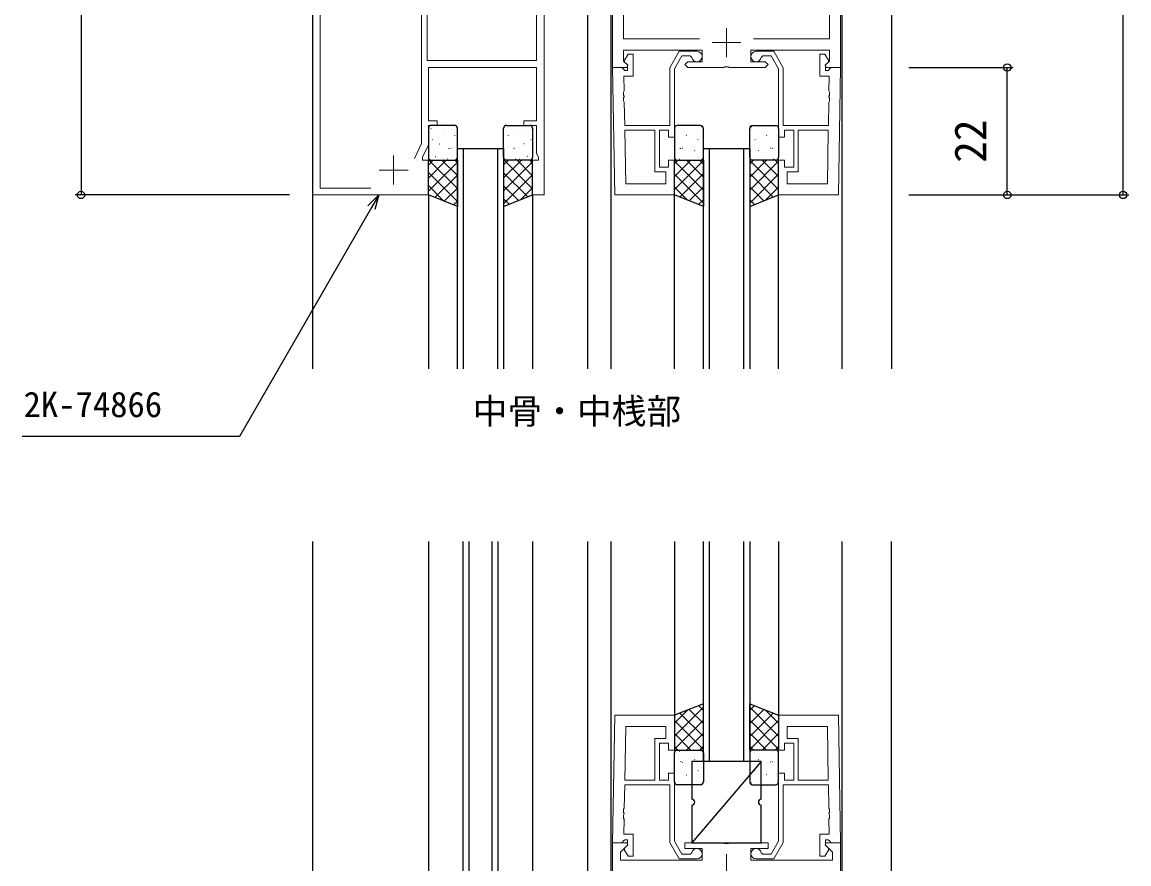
# Model space of a CAD drawing. Units: millimetres, scale not verified. Extents: x -437 to 438, y -681 to 679.
# Drawn here: x -122.8 to 68.3, y 20.9 to 166.3 of the extents above; entities that cross this region are included whole.
import ezdxf
from ezdxf.enums import TextEntityAlignment as Align

# ---------------------------------------------------------------- set-up
doc = ezdxf.new("R2010")
doc.units = ezdxf.units.MM
doc.header["$LTSCALE"] = 4
for name, color, linetype in [('0-1_USER1', 3, 'Continuous'), ('0-3_YKK_12', 2, 'Continuous'), ('0-4_YKK_13', 4, 'Continuous'), ('0-6_YKK_D', 6, 'Continuous')]:
    doc.layers.add(name, color=color, linetype=linetype)
doc.layers.add('0-2_YKK_11', color=7, linetype='Continuous', lineweight=18)
doc.styles.add('ＭＳ ゴシック', font='')
doc.styles.get('ＭＳ ゴシック').set_extended_font_data('MS Gothic')

msp = doc.modelspace()

# ---------------------------------------------------------------- linework, layer by layer
at = {"layer": '0-2_YKK_11'}
for p, q in [((-33.95, 206.728), (-33.95, 159.628)), ((-18.569, 138.358), (-18.731, 147.628)), ((16.431, 147.628), (16.269, 138.358)), ((-18.569, 44.667), (-18.731, 35.397)), ((16.269, 44.667), (16.431, 35.397)), ((-1.15, 22.597), (-1.15, 17.597))]:
    msp.add_line(p, q, dxfattribs=at)
at = {"layer": '0-2_YKK_11', "color": 2}
for p, q in [((-1.15, 160.228), (-1.15, 165.228)), ((1.35, 162.728), (-3.65, 162.728)), ((-58.65, 138.228), (-58.65, 143.228)), ((-56.15, 140.728), (-61.15, 140.728))]:
    msp.add_line(p, q, dxfattribs=at)
at = {"layer": '0-2_YKK_11'}
for points in [[(-32.65, 236.428), (-32.65, 136.428), (-34.65, 136.428), (-34.65, 142.428), (-33.65, 142.428), (-33.65, 142.928), (-33.95, 143.571), (-33.95, 148.428), (-36.15, 148.428), (-36.15, 149.228), (-33.95, 149.228), (-33.95, 158.428), (-52.65, 158.428), (-52.65, 149.228), (-51.15, 149.228), (-51.15, 148.428), (-52.65, 148.428), (-52.65, 145.073), (-53.65, 142.928), (-53.65, 142.428), (-52.65, 142.428), (-52.65, 136.428), (-72.65, 136.428), (-72.65, 207.928)], [(-20.85, 214.428), (-20.85, 158.428), (-18.374, 158.428), (-18.214, 158.816), (-18.92, 159.522), (-18.92, 161.428), (-5.35, 161.428), (-5.35, 159.428), (-7.85, 159.428), (-8.35, 158.928), (-7.85, 158.428), (-1.608, 158.428), (-1.425, 158.548), (-0.875, 158.548), (-0.692, 158.428), (5.55, 158.428), (6.05, 158.928), (5.55, 159.428), (3.05, 159.428), (3.05, 161.428), (16.62, 161.428), (16.62, 159.522), (15.914, 158.816), (16.074, 158.428), (18.55, 158.428), (18.55, 214.428)], [(-5.824, 209.498), (-18.92, 209.498), (-18.92, 163.358), (-5.824, 163.358)], [(3.524, 163.358), (16.62, 163.358), (16.62, 209.498), (3.524, 209.498), (16.62, 209.498)], [(-62.619, 137.628), (-71.35, 137.628), (-71.35, 204.228), (-62.619, 204.228), (-71.35, 204.228)], [(-53.85, 201.128), (-53.85, 145.339), (-55.073, 142.717)], [(-6.25, 161.228), (-9.312, 161.228), (-10.95, 158.391), (-10.95, 148.428), (-18.745, 148.428), (-18.816, 152.47), (-18.939, 152.651), (-18.948, 153.201), (-18.832, 153.386), (-18.833, 153.47), (-18.956, 153.651), (-18.966, 154.201), (-18.849, 154.386), (-18.894, 156.928), (-17.25, 156.928), (-17.25, 160.728), (-18.15, 160.728), (-18.75, 159.689), (-18.75, 159.378), (-18.25, 158.878), (-18.25, 157.928), (-18.72, 157.928), (-18.92, 158.128), (-19.22, 158.428), (-20.85, 158.428)], [(3.95, 161.228), (7.012, 161.228), (8.65, 158.391), (8.65, 148.428), (16.445, 148.428), (16.516, 152.47), (16.639, 152.651), (16.648, 153.201), (16.532, 153.386), (16.533, 153.47), (16.656, 153.651), (16.666, 154.201), (16.549, 154.386), (16.594, 156.928), (14.95, 156.928), (14.95, 160.728), (15.85, 160.728), (16.45, 159.689), (16.45, 159.378), (15.95, 158.878), (15.95, 157.928), (16.42, 157.928), (16.62, 158.128), (16.92, 158.428), (18.55, 158.428)], [(-20.85, 158.428), (-20.466, 136.428), (-10.15, 136.428), (-10.15, 142.428), (-11.15, 142.428), (-11.15, 141.228), (-12.75, 141.228), (-12.75, 147.628), (-11.15, 147.628), (-11.15, 146.428), (-10.15, 146.428), (-10.15, 158.176), (-8.85, 160.428), (-7.433, 160.428), (-7.137, 160.178)], [(18.55, 158.428), (18.166, 136.428), (7.85, 136.428), (7.85, 142.428), (8.85, 142.428), (8.85, 141.228), (10.45, 141.228), (10.45, 147.628), (8.85, 147.628), (8.85, 146.428), (7.85, 146.428), (7.85, 158.176), (6.55, 160.428), (5.133, 160.428), (4.837, 160.178)], [(-7.137, 22.847), (-7.433, 22.597), (-8.85, 22.597), (-10.15, 24.849), (-10.15, 36.597), (-11.15, 36.597), (-11.15, 35.397), (-12.75, 35.397), (-12.75, 41.797), (-11.15, 41.797), (-11.15, 40.597), (-10.15, 40.597), (-10.15, 46.597), (-20.466, 46.597), (-20.85, 24.597)], [(18.55, 24.597), (18.166, 46.597), (7.85, 46.597), (7.85, 40.597), (8.85, 40.597), (8.85, 41.797), (10.45, 41.797), (10.45, 35.397), (8.85, 35.397), (8.85, 36.597), (7.85, 36.597), (7.85, 24.849), (6.55, 22.597), (5.133, 22.597), (4.837, 22.847)], [(-19.22, 24.597), (-18.92, 24.897), (-18.72, 25.097), (-18.25, 25.097), (-18.25, 24.147), (-18.75, 23.647), (-18.75, 23.337), (-18.15, 22.297), (-17.25, 22.297), (-17.25, 26.097), (-18.894, 26.097), (-18.849, 28.639), (-18.966, 28.825), (-18.956, 29.374), (-18.833, 29.556), (-18.832, 29.639), (-18.948, 29.824), (-18.939, 30.374), (-18.816, 30.555), (-18.745, 34.597), (-10.95, 34.597), (-10.95, 24.635), (-9.312, 21.797), (-6.25, 21.797)], [(3.95, 21.797), (7.012, 21.797), (8.65, 24.635), (8.65, 34.597), (16.445, 34.597), (16.516, 30.555), (16.639, 30.374), (16.648, 29.824), (16.532, 29.639), (16.533, 29.556), (16.656, 29.374), (16.666, 28.825), (16.549, 28.639), (16.594, 26.097), (14.95, 26.097), (14.95, 22.297), (15.85, 22.297), (16.45, 23.337), (16.45, 23.647), (15.95, 24.147), (15.95, 25.097), (16.42, 25.097), (16.62, 24.897), (16.92, 24.597), (18.55, 24.597)], [(-20.85, -63.403), (-20.85, 24.597), (-18.374, 24.597), (-18.214, 24.209), (-19.45, 22.973), (-19.45, 21.597), (-5.35, 21.597), (-5.35, 23.597), (-8.35, 23.597), (-8.35, 24.597), (-1.608, 24.597), (-1.425, 24.477), (-0.875, 24.477), (-0.692, 24.597), (6.05, 24.597), (6.05, 23.597), (3.05, 23.597), (3.05, 21.597), (17.15, 21.597), (17.15, 22.973), (15.914, 24.209), (16.074, 24.597), (18.55, 24.597)], [(18.55, 24.597), (18.55, -63.403)]]:
    msp.add_lwpolyline(points, dxfattribs=at)
for points in [[(-33.95, 206.728), (-44.45, 206.728), (-44.45, 204.228), (-52.85, 204.228), (-52.85, 159.628), (-33.95, 159.628)], [(-18.569, 138.358), (-18.731, 147.628), (-13.55, 147.628), (-13.55, 140.428), (-11.65, 140.428), (-11.65, 138.358)], [(16.431, 147.628), (11.25, 147.628), (11.25, 140.428), (9.35, 140.428), (9.35, 138.358), (16.269, 138.358)], [(-18.569, 44.667), (-18.731, 35.397), (-13.55, 35.397), (-13.55, 42.597), (-11.65, 42.597), (-11.65, 44.667)], [(16.269, 44.667), (16.431, 35.397), (11.25, 35.397), (11.25, 42.597), (9.35, 42.597), (9.35, 44.667)]]:
    msp.add_lwpolyline(points, close=True, dxfattribs=at)
for centre, start, end in [((-6.25, 160.328), 189.59406, 90), ((3.95, 160.328), 90, 350.40594), ((-6.25, 22.697), 270, 170.40594), ((3.95, 22.697), 9.59406, 270)]:
    msp.add_arc(centre, 0.9, start, end, dxfattribs=at)
at = {"layer": '0-3_YKK_12'}
for p, q in [((-72.65, 266.428), (-72.65, 106.428)), ((-25.15, 266.428), (-25.15, 106.428)), ((-21.15, 266.428), (-21.15, 106.428)), ((18.85, 106.428), (18.85, 266.428)), ((27.35, 266.428), (27.35, 106.428)), ((-46.65, 144.432), (-46.65, 106.428)), ((-40.65, 106.428), (-40.65, 144.432)), ((-4.149, 144.432), (-4.149, 106.428)), ((1.851, 106.428), (1.851, 144.432)), ((-52.65, 136.428), (-52.65, 106.428)), ((-34.65, 136.428), (-34.65, 106.428)), ((-10.149, 106.428), (-10.149, 136.428)), ((7.851, 106.428), (7.851, 136.428)), ((-72.65, 76.597), (-72.65, -73.403)), ((-52.65, 76.597), (-52.65, -13.403)), ((-46.65, -21.404), (-46.65, 76.597)), ((-45.65, 76.597), (-45.65, -21.404)), ((-41.65, -21.404), (-41.65, 76.597)), ((-40.65, 76.597), (-40.65, -21.404)), ((-34.65, 76.597), (-34.65, -13.404)), ((-25.15, 76.597), (-25.15, -73.403)), ((-21.15, 76.597), (-21.15, -63.407)), ((-10.15, 76.597), (-10.15, 46.597)), ((-5.15, 38.597), (-5.15, 76.597)), ((-4.15, 76.597), (-4.15, 38.597)), ((1.85, 38.597), (1.85, 76.597)), ((7.85, 76.597), (7.85, 46.597))]:
    msp.add_line(p, q, dxfattribs=at)
for points in [[(-47.65, 106.428), (-47.65, 144.432), (-39.65, 144.432), (-39.65, 106.428)], [(-5.149, 106.428), (-5.149, 144.432), (2.851, 144.432), (2.851, 106.428)], [(-72.65, -98.403), (27.35, -98.403), (27.35, -73.403), (27.35, 76.597)], [(2.85, 76.597), (2.85, 38.597), (-5.15, 38.597)], [(6.35, -63.407), (18.85, -63.407), (18.85, 76.597)]]:
    msp.add_lwpolyline(points, dxfattribs=at)
at = {"layer": '0-4_YKK_13'}
for p, q in [((-52.65, 147.932), (-52.65, 142.932)), ((-52.206, 147.868), (-52.162, 147.892)), ((-48.15, 148.432), (-52.15, 148.432)), ((-47.65, 142.932), (-47.65, 147.932)), ((-39.65, 142.932), (-39.65, 147.932)), ((-39.15, 148.432), (-35.15, 148.432)), ((-34.694, 147.868), (-34.738, 147.892)), ((-34.65, 147.932), (-34.65, 142.932)), ((-10.15, 147.928), (-10.15, 142.928)), ((-5.65, 148.428), (-9.65, 148.428)), ((-5.437, 148.155), (-5.393, 148.179)), ((-5.15, 142.928), (-5.15, 147.928)), ((2.85, 142.928), (2.85, 147.928)), ((3.137, 148.155), (3.093, 148.179)), ((3.35, 148.428), (7.35, 148.428)), ((7.85, 147.928), (7.85, 142.928)), ((-52.014, 145.923), (-51.967, 146.012)), ((-50.181, 147.134), (-50.137, 147.158)), ((-49.867, 146.714), (-49.861, 146.721)), ((-48.105, 146.701), (-48.061, 146.725)), ((-38.795, 146.701), (-38.839, 146.725)), ((-37.033, 146.714), (-37.039, 146.721)), ((-36.719, 147.134), (-36.763, 147.158)), ((-34.886, 145.923), (-34.933, 146.012)), ((-10.15, 147.147), (-10.137, 147.154)), ((-9.867, 146.71), (-9.861, 146.718)), ((-8.105, 146.698), (-8.061, 146.722)), ((-6.08, 145.964), (-6.036, 145.988)), ((-5.873, 147.156), (-5.866, 147.163)), ((3.573, 147.156), (3.566, 147.163)), ((3.78, 145.964), (3.736, 145.988)), ((5.805, 146.698), (5.761, 146.722)), ((7.567, 146.71), (7.561, 146.718)), ((7.85, 147.147), (7.837, 147.154)), ((-51.842, 144.509), (-51.835, 144.516)), ((-50.772, 145.244), (-50.728, 145.268)), ((-49.124, 144.399), (-49.078, 144.487)), ((-48.748, 144.51), (-48.704, 144.534)), ((-48.081, 144.694), (-48.075, 144.701)), ((-38.819, 144.694), (-38.825, 144.701)), ((-38.152, 144.51), (-38.196, 144.534)), ((-37.776, 144.399), (-37.822, 144.487)), ((-36.128, 145.244), (-36.172, 145.268)), ((-35.058, 144.509), (-35.065, 144.516)), ((-9.124, 144.395), (-9.078, 144.484)), ((-8.748, 144.506), (-8.704, 144.53)), ((-8.081, 144.69), (-8.075, 144.698)), ((-6.671, 144.074), (-6.627, 144.098)), ((4.371, 144.074), (4.327, 144.098)), ((5.781, 144.69), (5.775, 144.698)), ((6.448, 144.506), (6.404, 144.53)), ((6.824, 144.395), (6.778, 144.484)), ((-52.65, 141.587), (-51.806, 142.432)), ((-52.65, 139.342), (-49.561, 142.432)), ((-52.65, 137.097), (-47.65, 142.097)), ((-47.65, 137.53), (-52.552, 142.432)), ((-52.15, 142.432), (-48.15, 142.432)), ((-51.415, 143.052), (-51.372, 143.076)), ((-47.65, 139.775), (-50.307, 142.432)), ((-50.023, 142.526), (-50.016, 142.534)), ((-49.339, 142.62), (-49.295, 142.644)), ((-47.65, 142.02), (-48.062, 142.432)), ((-39.65, 141.62), (-38.838, 142.432)), ((-39.65, 139.375), (-36.593, 142.432)), ((-39.65, 137.13), (-34.65, 142.13)), ((-34.65, 137.497), (-39.584, 142.432)), ((-35.15, 142.432), (-39.15, 142.432)), ((-37.561, 142.62), (-37.605, 142.644)), ((-34.65, 139.742), (-37.339, 142.432)), ((-36.877, 142.526), (-36.884, 142.534)), ((-35.485, 143.052), (-35.528, 143.076)), ((-34.65, 141.987), (-35.094, 142.432)), ((-10.15, 141.839), (-9.561, 142.428)), ((-10.15, 139.594), (-7.316, 142.428)), ((-10.15, 137.349), (-5.15, 142.349)), ((-5.15, 137.271), (-10.15, 142.271)), ((-9.65, 142.428), (-5.65, 142.428)), ((-9.339, 142.616), (-9.295, 142.64)), ((-5.15, 139.516), (-8.062, 142.428)), ((-6.028, 142.968), (-6.022, 142.976)), ((-5.15, 141.761), (-5.817, 142.428)), ((2.85, 141.761), (3.517, 142.428)), ((2.85, 139.516), (5.762, 142.428)), ((7.85, 137.349), (2.85, 142.349)), ((2.85, 137.271), (7.85, 142.271)), ((7.35, 142.428), (3.35, 142.428)), ((3.728, 142.968), (3.722, 142.976)), ((7.85, 139.594), (5.016, 142.428)), ((7.039, 142.616), (6.995, 142.64)), ((7.85, 141.839), (7.261, 142.428)), ((-47.65, 135.285), (-52.65, 140.285)), ((-51.522, 135.98), (-47.65, 139.852)), ((-35.492, 136.095), (-39.65, 140.252)), ((-39.65, 134.885), (-34.65, 139.885)), ((-5.15, 135.026), (-10.15, 140.026)), ((-9.204, 136.05), (-5.15, 140.104)), ((6.904, 136.05), (2.85, 140.104)), ((2.85, 135.026), (7.85, 140.026)), ((-49.97, 135.36), (-52.65, 138.04)), ((-37.096, 135.453), (-39.65, 138.007)), ((-7.895, 135.526), (-10.15, 137.781)), ((-7.6, 135.408), (-5.15, 137.858)), ((5.3, 135.408), (2.85, 137.858)), ((5.595, 135.526), (7.85, 137.781)), ((-49.918, 135.339), (-47.65, 137.607)), ((-38.7, 134.812), (-39.65, 135.762)), ((-36.663, 135.626), (-34.65, 137.64)), ((-48.315, 134.697), (-47.65, 135.362)), ((-5.997, 134.767), (-5.15, 135.613)), ((3.697, 134.767), (2.85, 135.613)), ((-5.15, 48.004), (-10.15, 43.004)), ((-5.997, 48.264), (-5.15, 47.417)), ((3.697, 48.264), (2.85, 47.417)), ((2.85, 48.004), (7.85, 43.004)), ((-7.895, 47.504), (-10.15, 45.249)), ((-9.204, 46.981), (-5.15, 42.927)), ((-7.6, 47.622), (-5.15, 45.172)), ((5.3, 47.622), (2.85, 45.172)), ((6.904, 46.981), (2.85, 42.927)), ((5.595, 47.504), (7.85, 45.249)), ((-5.15, 45.759), (-10.15, 40.759)), ((-10.15, 45.682), (-5.15, 40.682)), ((2.85, 45.759), (7.85, 40.759)), ((7.85, 45.682), (2.85, 40.682)), ((-10.15, 43.437), (-7.316, 40.602)), ((-5.15, 43.514), (-8.062, 40.602)), ((2.85, 43.514), (5.762, 40.602)), ((7.85, 43.437), (5.016, 40.602)), ((-10.15, 41.192), (-9.561, 40.602)), ((-9.65, 40.602), (-5.65, 40.602)), ((-9.339, 40.414), (-9.295, 40.39)), ((-5.15, 41.269), (-5.817, 40.602)), ((2.85, 41.269), (3.517, 40.602)), ((7.35, 40.602), (3.35, 40.602)), ((7.039, 40.414), (6.995, 40.39)), ((7.85, 41.192), (7.261, 40.602)), ((-10.15, 35.102), (-10.15, 40.102)), ((-9.124, 38.635), (-9.078, 38.547)), ((-8.748, 38.524), (-8.704, 38.5)), ((-8.081, 38.34), (-8.075, 38.332)), ((4.85, 38.597), (-7.15, 24.597)), ((-6.671, 38.956), (-6.627, 38.932)), ((-6.028, 40.062), (-6.022, 40.054)), ((-5.15, 40.102), (-5.15, 35.102)), ((2.85, 40.102), (2.85, 35.102)), ((3.728, 40.062), (3.722, 40.054)), ((4.371, 38.956), (4.327, 38.932)), ((5.781, 38.34), (5.775, 38.332)), ((6.448, 38.524), (6.404, 38.5)), ((6.824, 38.635), (6.778, 38.547)), ((7.85, 35.102), (7.85, 40.102)), ((-8.105, 36.332), (-8.061, 36.309)), ((-6.08, 37.067), (-6.036, 37.043)), ((3.78, 37.067), (3.736, 37.043)), ((5.805, 36.332), (5.761, 36.309)), ((-10.15, 35.883), (-10.137, 35.876)), ((-9.867, 36.32), (-9.861, 36.312)), ((-5.65, 34.602), (-9.65, 34.602)), ((-5.873, 35.874), (-5.866, 35.867)), ((-5.437, 34.875), (-5.393, 34.851)), ((3.137, 34.875), (3.093, 34.851)), ((3.35, 34.602), (7.35, 34.602)), ((3.573, 35.874), (3.566, 35.867)), ((7.567, 36.32), (7.561, 36.312)), ((7.85, 35.883), (7.837, 35.876)), ((-7.15, 31.097), (-7.15, 24.597))]:
    msp.add_line(p, q, dxfattribs=at)
for points in [[(-47.65, 134.432), (-52.65, 136.432), (-52.65, 142.432), (-47.65, 142.432)], [(-39.65, 134.432), (-34.65, 136.432), (-34.65, 142.432), (-39.65, 142.432)], [(-5.15, 134.428), (-10.15, 136.428), (-10.15, 142.428), (-5.15, 142.428)], [(2.85, 134.428), (7.85, 136.428), (7.85, 142.428), (2.85, 142.428)], [(-5.15, 48.602), (-10.15, 46.602), (-10.15, 40.602), (-5.15, 40.602)], [(2.85, 48.602), (7.85, 46.602), (7.85, 40.602), (2.85, 40.602)]]:
    msp.add_lwpolyline(points, close=True, dxfattribs=at)
for points in [[(4.85, 32.097), (4.85, 38.597), (-7.15, 38.597), (-7.15, 32.097)], [(-7.15, 24.597), (4.85, 24.597), (4.85, 31.097)]]:
    msp.add_lwpolyline(points, dxfattribs=at)
for centre, start, end in [((-52.15, 147.932), 90, 180), ((-48.15, 147.932), 0, 90), ((-39.15, 147.932), 90, 180), ((-35.15, 147.932), 0, 90), ((-9.65, 147.928), 90, 180), ((-5.65, 147.928), 0, 90), ((3.35, 147.928), 90, 180), ((7.35, 147.928), 0, 90), ((-52.15, 142.932), 180, 270), ((-48.15, 142.932), 270, 0), ((-39.15, 142.932), 180, 270), ((-35.15, 142.932), 270, 0), ((-9.65, 142.928), 180, 270), ((-5.65, 142.928), 270, 0), ((3.35, 142.928), 180, 270), ((7.35, 142.928), 270, 0), ((-9.65, 40.102), 90, 180), ((-5.65, 40.102), 360, 90), ((3.35, 40.102), 90, 180), ((7.35, 40.102), 0, 90), ((-9.65, 35.102), 180, 270), ((-5.65, 35.102), 270, 0), ((3.35, 35.102), 180, 270), ((7.35, 35.102), 270, 0), ((-7.15, 31.597), 270, 90), ((4.85, 31.597), 90, 270)]:
    msp.add_arc(centre, 0.5, start, end, dxfattribs=at)
at = {"layer": '0-6_YKK_D'}
for p, q in [((-112.65, 236.428), (-112.65, 136.428)), ((67.35, 136.428), (67.35, 236.428)), ((30.35, 158.428), (48.35, 158.428)), ((47.35, 136.428), (47.35, 158.428)), ((-76.65, 136.428), (-113.65, 136.428)), ((30.35, 136.428), (48.35, 136.428)), ((31.35, 136.428), (68.35, 136.428))]:
    msp.add_line(p, q, dxfattribs=at)
for points in [[(-61.226, 136.446), (-62.501, 134.238), (-85.299, 94.75), (-122.827, 94.75)], [(-63.093, 134.579), (-61.226, 136.446), (-61.909, 133.896)]]:
    msp.add_lwpolyline(points, dxfattribs=at)
for centre in [(47.35, 158.428), (-112.65, 136.428), (47.35, 136.428), (67.35, 136.428)]:
    msp.add_circle(centre, 0.637, dxfattribs=at)

# ---------------------------------------------------------------- texts
at = {"layer": '0-1_USER1', "style": 'ＭＳ ゴシック'}
msp.add_text('中骨・中桟部', height=4.399, dxfattribs=at).set_placement((-44.99, 95.584), align=Align.BOTTOM_LEFT)
at = {"layer": '0-6_YKK_D', "style": 'ＭＳ ゴシック'}
msp.add_text('22', height=5.499, rotation=90, dxfattribs=at).set_placement((45.35, 141.973), align=Align.BOTTOM_LEFT)
msp.add_text('2K-74866', height=4.399, dxfattribs=at).set_placement((-122.583, 96.75), align=Align.BOTTOM_LEFT)

doc.saveas('drawing.dxf')
